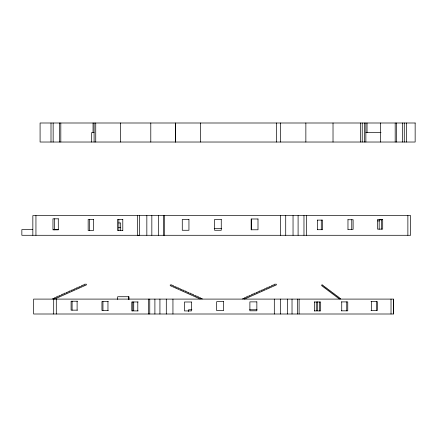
<?xml version="1.0" encoding="UTF-8"?>
<svg xmlns="http://www.w3.org/2000/svg" width="437" height="437" viewBox="0 0 437 437"><rect width="100%" height="100%" fill="white"/><g stroke="black" fill="none" stroke-linecap="round" stroke-linejoin="round"><path stroke-width="0.66" d="M54.592 299.094L86.384 284.924L86.384 284.181L84.712 284.181L84.712 284.924L83.035 284.924L83.035 285.672L81.364 285.672L81.364 286.415L79.692 286.415L79.692 287.164L78.015 287.164L78.015 287.907L76.344 287.907L76.344 288.655L74.672 288.655L74.672 289.398L72.995 289.398L72.995 290.146L71.324 290.146L71.324 290.889L69.652 290.889L69.652 291.637L67.975 291.637L67.975 292.38L66.304 292.38L66.304 293.129L64.632 293.129L64.632 293.872L62.961 293.872L62.961 294.62L61.284 294.62L61.284 295.363L59.612 295.363L59.612 296.111L57.941 296.111L57.941 296.854L56.264 296.854L56.264 297.602L54.592 297.602L54.592 298.345L52.921 298.345L52.921 299.094M244.567 299.094L276.359 284.924L276.359 284.181L274.687 284.181L274.687 284.924L273.016 284.924L273.016 285.672L271.339 285.672L271.339 286.415L269.667 286.415L269.667 287.164L267.996 287.164L267.996 287.907L266.319 287.907L266.319 288.655L264.647 288.655L264.647 289.398L262.976 289.398L262.976 290.146L261.299 290.146L261.299 290.889L259.627 290.889L259.627 291.637L257.956 291.637L257.956 292.38L256.279 292.38L256.279 293.129L254.607 293.129L254.607 293.872L252.936 293.872L252.936 294.62L251.259 294.62L251.259 295.363L249.587 295.363L249.587 296.111L247.916 296.111L247.916 296.854L246.239 296.854L246.239 297.602L244.567 297.602L244.567 298.345L242.896 298.345L242.896 299.094M94.092 132.537L91.688 132.537L91.688 142.025M365.867 132.537L381.031 132.537M122.819 219.423L117.477 219.423L117.477 230.468L122.819 230.468M347.912 219.729L353.118 219.729L353.118 229.332L347.912 229.332M381.883 219.838L379.169 219.838L379.169 229.245M317.431 220.106L322.637 220.106L322.637 229.709L317.431 229.709M377.644 220.914L379.551 220.914M118.624 222.952L120.688 222.952L120.688 230.741M118.569 227.682L120.59 227.682M214.217 228.622L221.63 228.622M53.642 229.376L58.285 229.376M32.737 229.605L21.85 229.605L21.85 235.286L410.6 235.286L410.6 215.599L32.841 215.599L32.841 235.286M137.955 235.264L138.485 235.264M393.447 299.094L33.616 299.094L33.616 314.001L393.447 314.001L393.447 299.094L393.42 314.001M77.458 301.219L71.089 301.219L71.089 310.15L77.458 310.15M108.31 301.519L101.947 301.519L101.947 310.456L108.31 310.456M370.98 301.601L377.344 301.601L377.344 310.532L370.98 310.532M341.395 301.901L347.759 301.901L347.759 310.838L341.395 310.838M138.141 301.972L131.777 301.972L131.777 310.909L138.141 310.909M314.285 301.989L320.676 301.989L320.676 310.92L314.312 310.92M191.903 309.767L188.555 309.767L188.555 311.581M249.658 309.767L257 309.767M200.151 299.006L170.228 285.672L170.228 284.924L171.899 284.924L171.899 285.672L173.571 285.672L173.571 286.415L175.248 286.415L175.248 287.164L176.919 287.164L176.919 287.907L178.591 287.907L178.591 288.655L180.268 288.655L180.268 289.398L181.939 289.398L181.939 290.146L183.611 290.146L183.611 290.889L185.288 290.889L185.288 291.637L186.96 291.637L186.96 292.38L188.631 292.38L188.631 293.129L190.308 293.129L190.308 293.872L191.98 293.872L191.98 294.62L193.651 294.62L193.651 295.363L195.328 295.363L195.328 296.111L197 296.111L197 296.854L198.671 296.854L198.671 297.602L200.348 297.602L200.348 298.345L202.02 298.345L202.02 299.094M339.396 299.028L321.665 285.672L321.665 284.924L322.659 284.924L322.659 285.672L323.648 285.672L323.648 286.415L324.636 286.415L324.636 287.164L325.625 287.164L325.625 287.907L326.614 287.907L326.614 288.655L327.603 288.655L327.603 289.398L328.591 289.398L328.591 290.146L329.585 290.146L329.585 290.889L330.574 290.889L330.574 291.637L331.563 291.637L331.563 292.38L332.552 292.38L332.552 293.129L333.54 293.129L333.54 293.872L334.529 293.872L334.529 294.62L335.518 294.62L335.518 295.363L336.512 295.363L336.512 296.111L337.501 296.111L337.501 296.854L338.489 296.854L338.489 297.602L339.478 297.602L339.478 298.345L340.467 298.345L340.467 299.094M407.874 215.599L407.874 235.286M406.552 122.999L406.552 142.025M404.28 122.999L404.28 142.025M402.411 122.999L402.411 142.025M396.359 122.999L396.359 142.025M395.185 122.999L395.185 142.025M391.017 299.094L391.017 314.001M381.354 219.532L381.354 229.135M380.523 122.999L380.523 142.025M376.333 301.601L376.333 310.532M371.33 301.601L371.33 310.532M367.042 122.999L367.042 132.537M365.867 122.999L365.867 142.025M364.48 122.999L364.48 142.025M362.229 122.999L362.229 142.025M360.591 122.999L360.591 142.025M351.769 219.729L351.769 229.332M347.972 219.729L347.972 229.332M346.743 301.901L346.743 310.838M341.739 301.901L341.739 310.838M333.021 122.999L333.021 142.025M321.288 220.106L321.288 229.709M319.666 301.989L319.666 310.92M317.688 301.803L317.688 310.614M317.497 220.106L317.497 229.709M316.284 301.989L316.284 310.663M314.662 301.989L314.662 310.92M306.561 215.599L306.561 235.286M305.856 122.999L305.856 142.025M303.972 215.599L303.972 235.286M299.105 299.094L299.105 314.001M298.094 215.599L298.094 235.286M297.4 299.094L297.4 314.001M293.041 215.599L293.041 235.286M292.025 299.094L292.025 314.001M287.579 299.094L287.579 314.001M285.716 215.599L285.716 235.286M280.652 299.094L280.652 314.001M280.62 122.999L280.62 142.025M280.363 215.599L280.363 235.286M276.61 122.999L276.61 142.025M274.305 299.094L274.305 314.001M251.166 218.992L251.166 229.857M200.578 122.999L200.578 142.025M172.943 299.094L172.943 314.001M166.295 299.094L166.295 314.001M164.312 215.599L164.312 235.286M163.564 215.599L163.564 235.286M159.926 299.094L159.926 314.001M158.664 215.599L158.664 235.286M154.9 299.094L154.9 314.001M151.836 215.599L151.836 235.286M150.792 122.999L150.792 142.025M149.754 299.094L149.754 314.001M148.389 299.094L148.389 314.001M146.837 215.599L146.837 235.286M139.419 215.599L139.419 235.286M137.797 301.972L137.797 310.909M137.568 215.599L137.568 235.286M133.738 301.956L133.738 310.658M132.788 301.972L132.788 310.909M129.008 299.389L129.008 296.728L117.651 296.728L117.651 299.411M128.516 296.728L128.516 299.389M122.792 219.423L122.792 230.468M120.536 122.999L120.536 142.025M118.831 219.423L118.831 230.468M107.961 301.519L107.961 310.456M102.957 301.519L102.957 310.456M95.736 122.999L95.736 142.025M94.092 122.999L94.092 142.025M93.054 122.999L93.054 132.537M89.519 219.456L89.519 230.496M77.109 301.219L77.109 310.15M72.105 301.219L72.105 310.15M60.809 122.999L60.809 142.025M59.498 122.999L59.498 142.025M56.291 299.094L56.291 314.001M54.325 218.811L54.325 229.851M53.696 299.094L53.696 314.001M53.15 122.999L53.15 142.025M51.003 122.999L51.003 142.025M35.943 215.599L35.943 235.286M415.15 122.999L40.084 122.999L40.084 142.025L415.15 142.025L415.15 122.999M58.312 218.811L52.964 218.811L52.964 229.851L58.312 229.851L58.285 218.811M257.999 218.986L251.324 218.986L251.324 229.786L257.999 229.786L257.999 218.986M93.507 219.456L88.165 219.456L88.165 230.496L93.507 230.496L93.48 219.456M188.942 219.467L182.273 219.467L182.273 230.266L188.942 230.266L188.942 219.467M221.259 219.467L214.589 219.467L214.589 230.266L221.259 230.266L221.259 219.467M382.703 219.532L377.497 219.532L377.557 229.135L382.703 229.135L382.703 219.532M223.64 301.656L216.676 301.656L216.676 310.587L223.64 310.587L223.64 301.656M256.852 301.874L249.888 301.874L249.888 310.811L256.852 310.811L256.852 301.874M191.417 302L184.452 302L184.452 310.936L191.417 310.936L191.417 302M175.499 142.025L175.499 122.999L175.472 142.025"/></g></svg>
